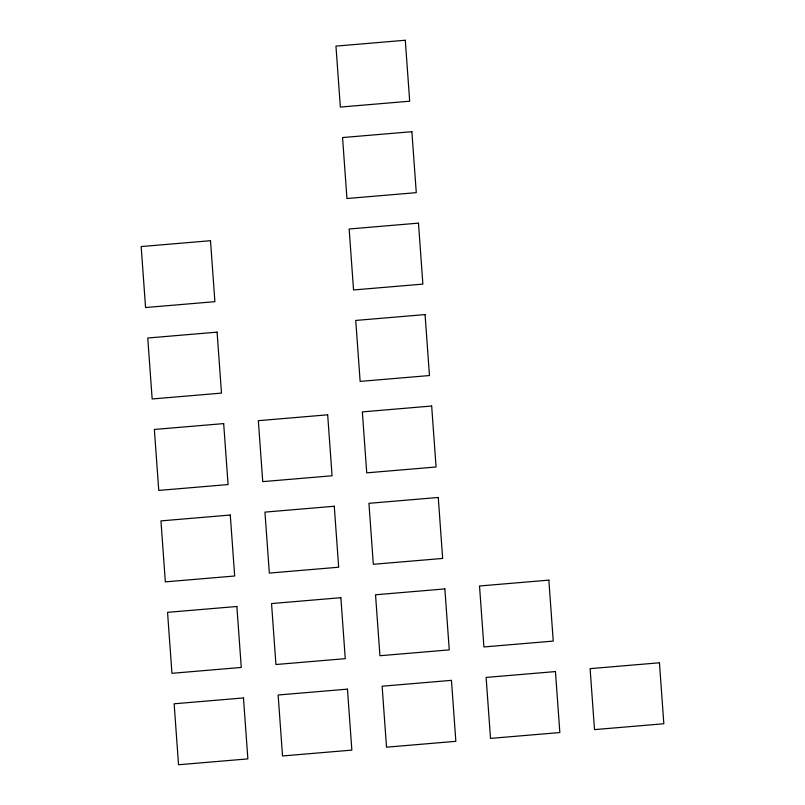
<?xml version="1.0" encoding="UTF-8"?>
<svg xmlns="http://www.w3.org/2000/svg" width="805" height="805" viewBox="0 0 805 805"><rect width="100%" height="100%" fill="white"/><g stroke="black" fill="none" stroke-linecap="round" stroke-linejoin="round"><path stroke-width="1.21" d="M405.287 40.25L335.957 46.106L340.354 107.065L409.685 101.209L405.287 40.25M411.878 131.698L342.558 137.554L346.945 198.513L416.276 192.657L411.878 131.698M210.497 240.705L141.167 246.561L145.564 307.53L214.895 301.674L210.497 240.705M418.479 223.136L349.149 228.992L353.546 289.961L422.877 284.105L418.479 223.136M217.088 332.153L147.758 338.009L152.155 398.978L221.486 393.112L217.088 332.153M425.07 314.584L355.74 320.44L360.137 381.399L429.468 375.543L425.07 314.584M223.679 423.601L154.359 429.457L158.756 490.416L228.077 484.56L223.679 423.601M327.675 414.817L258.345 420.673L262.742 481.632L332.073 475.775L327.675 414.817M431.671 406.022L362.341 411.888L366.738 472.847L436.069 466.991L431.671 406.022M230.28 515.039L160.95 520.895L165.347 581.864L234.678 576.008L230.28 515.039M334.276 506.254L264.946 512.111L269.343 573.08L338.674 567.223L334.276 506.254M438.262 497.47L368.932 503.326L373.329 564.295L442.659 558.439L438.262 497.47M236.871 606.487L167.551 612.343L171.948 673.302L241.269 667.446L236.871 606.487M340.867 597.702L271.537 603.559L275.934 664.517L345.265 658.661L340.867 597.702M444.863 588.918L375.533 594.774L379.93 655.733L449.26 649.877L444.863 588.918M548.849 580.133L479.518 585.99L483.916 646.948L553.246 641.092L548.849 580.133M243.472 697.935L174.142 703.791L178.539 764.75L247.87 758.894L243.472 697.935M347.458 689.14L278.138 694.997L282.535 755.965L351.855 750.109L347.458 689.14M451.454 680.356L382.123 686.212L386.521 747.181L455.851 741.325L451.454 680.356M555.45 671.571L486.119 677.428L490.517 738.396L559.847 732.54L555.45 671.571M659.436 662.787L590.105 668.643L594.503 729.612L663.833 723.755L659.436 662.787"/></g></svg>
